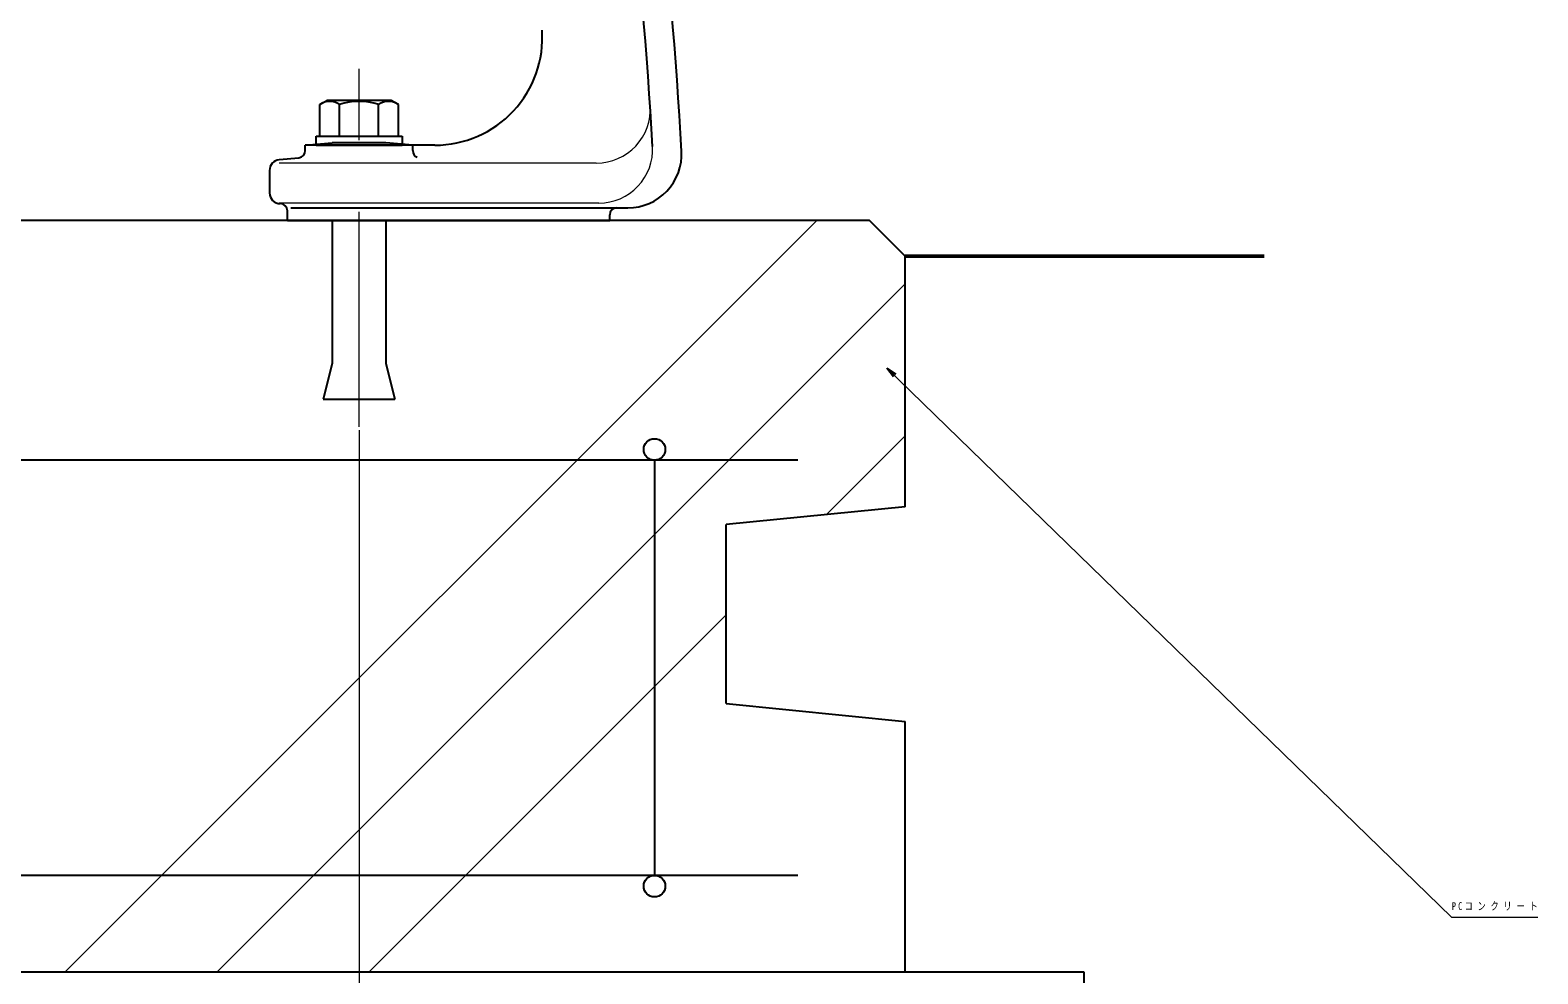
# Model space of a CAD drawing. Units: millimetres on the paper, scale 1:20. Extents: x -385 to 0, y 0 to 267.
# Drawn here: x -107.22 to -86.17, y 96.41 to 109.6 of the extents above; entities that cross this region are included whole.
import ezdxf

# ---------------------------------------------------------------- set-up
doc = ezdxf.new("R2010")
doc.units = ezdxf.units.MM
doc.linetypes.add('USER2', pattern=[6, 3, -1, 1, -1])
doc.layers.add('1_20', color=7, linetype='Continuous', lineweight=25)
doc.styles.add('ＭＳ ゴシック', font='')
doc.styles.get('ＭＳ ゴシック').set_extended_font_data('MS Gothic')

msp = doc.modelspace()

# ---------------------------------------------------------------- linework, layer by layer
at = {"layer": '1_20', "linetype": 'USER2', "lineweight": 13}
msp.add_line((-102.629, 104.058), (-102.629, 109.474), dxfattribs=at)
at = {"layer": '1_20'}
for p, q in [((-103.177, 108.558), (-103.079, 108.615)), ((-103.177, 108.115), (-103.177, 108.558)), ((-102.179, 108.615), (-103.079, 108.615)), ((-102.903, 108.115), (-102.903, 108.558)), ((-102.355, 108.115), (-102.355, 108.558)), ((-102.08, 108.558), (-102.179, 108.615)), ((-102.08, 108.115), (-102.08, 108.558)), ((-103.229, 107.99), (-103.229, 108.115)), ((-103.229, 108.115), (-102.029, 108.115)), ((-103.229, 107.99), (-102.029, 107.99)), ((-103.177, 108.115), (-102.08, 108.115)), ((-102.029, 108.115), (-102.029, 107.99)), ((-95.169, 104.755), (-95.259, 104.877)), ((-95.259, 104.877), (-95.134, 104.791)), ((-95.259, 104.877), (-95.152, 104.773)), ((-96.504, 103.59), (-125.254, 103.59)), ((-98.504, 103.575), (-98.504, 97.79)), ((-96.504, 97.79), (-125.254, 97.79))]:
    msp.add_line(p, q, dxfattribs=at)
at = {"layer": '1_20', "color": 4}
for p, q in [((-103.379, 107.99), (-103.004, 108.023)), ((-101.57, 107.99), (-103.379, 107.99)), ((-103.379, 107.914), (-103.379, 107.99)), ((-102.254, 108.023), (-103.004, 108.023)), ((-101.879, 107.99), (-102.254, 108.023)), ((-101.879, 107.914), (-101.879, 107.99)), ((-103.744, 107.788), (-103.469, 107.815)), ((-103.879, 107.638), (-103.879, 107.323)), ((-95.504, 106.94), (-126.254, 106.94)), ((-103.629, 106.94), (-103.629, 107.073)), ((-103.629, 106.94), (-99.129, 106.94)), ((-103.579, 107.115), (-98.875, 107.115)), ((-99.129, 106.94), (-99.129, 107.015)), ((-95.004, 106.44), (-95.504, 106.94)), ((-95.004, 102.94), (-95.004, 106.44)), ((-95.004, 102.94), (-97.504, 102.69)), ((-97.504, 100.19), (-97.504, 102.69)), ((-97.504, 100.19), (-95.004, 99.94)), ((-95.004, 96.44), (-95.004, 99.94)), ((-92.504, 96.44), (-129.254, 96.44)), ((-92.504, 89.94), (-92.504, 96.44))]:
    msp.add_line(p, q, dxfattribs=at)
at = {"layer": '1_20', "color": 4, "lineweight": 13}
for p, q in [((-99.319, 107.74), (-103.744, 107.74)), ((-99.28, 107.181), (-103.744, 107.181))]:
    msp.add_line(p, q, dxfattribs=at)
at = {"layer": '1_20', "lineweight": 13}
for p, q in [((-106.737, 96.44), (-96.237, 106.94)), ((-104.615, 96.44), (-95.004, 106.052)), ((-102.629, 104.008), (-102.629, 79.89)), ((-96.104, 102.83), (-95.004, 103.93)), ((-102.629, 103.058), (-102.629, 78.94)), ((-102.494, 96.44), (-97.504, 101.43))]:
    msp.add_line(p, q, dxfattribs=at)
at = {"layer": '1_20', "color": 190}
for p, q in [((-103.004, 106.94), (-103.004, 104.94)), ((-102.254, 106.94), (-102.254, 104.94)), ((-103.004, 104.94), (-103.129, 104.44)), ((-102.254, 104.94), (-102.129, 104.44)), ((-103.129, 104.44), (-102.129, 104.44))]:
    msp.add_line(p, q, dxfattribs=at)
at = {"layer": '1_20', "lineweight": 50}
msp.add_line((-89.994, 106.44), (-95.004, 106.44), dxfattribs=at)
at = {"layer": '1_20', "lineweight": 13}
msp.add_lwpolyline([(-95.259, 104.877), (-87.377, 97.208), (-86.171, 97.208)], dxfattribs=at)
at = {"layer": '1_20'}
for centre in [(-98.504, 103.74), (-98.504, 97.64)]:
    msp.add_circle(centre, 0.15, dxfattribs=at)
at = {"layer": '1_20', "color": 4}
for centre, radius, start, end in [((-158.438, 104.63), 60, 3.19356, 18.2093), ((-158.438, 104.63), 60.4, 3.1091, 18.2093), ((-101.57, 109.49), 1.5, 270, 4.073), ((-103.729, 107.638), 0.15, 95.6233, 180), ((-103.479, 107.914), 0.1, 275.6233, 0), ((-101.779, 107.914), 0.1, 180, 246.6163), ((-98.875, 107.865), 0.75, 270, 3.1091), ((-103.729, 107.323), 0.15, 180, 270), ((-103.729, 107.073), 0.1, 0, 90), ((-99.029, 107.015), 0.1, 90, 180)]:
    msp.add_arc(centre, radius, start, end, dxfattribs=at)
at = {"layer": '1_20'}
for centre, radius, start, end in [((-103.04, 108.358), 0.243, 55.6159, 124.3841), ((-102.629, 107.693), 0.908, 72.4121, 107.5879), ((-102.218, 108.358), 0.243, 55.6159, 124.3841)]:
    msp.add_arc(centre, radius, start, end, dxfattribs=at)
at = {"layer": '1_20', "color": 4, "lineweight": 13}
for centre, end in [((-99.313, 108.49), 3.7356), ((-99.28, 107.931), 3.1936)]:
    msp.add_arc(centre, 0.75, 270, end, dxfattribs=at)

# ---------------------------------------------------------------- texts
at = {"layer": '1_20', "insert": (-87.371, 97.358), "char_height": 0.11, "attachment_point": 4, "style": 'ＭＳ ゴシック'}
msp.add_mtext('\\T1.57;\\W0.75;PCコンクリート', dxfattribs=at)

doc.saveas('drawing.dxf')
